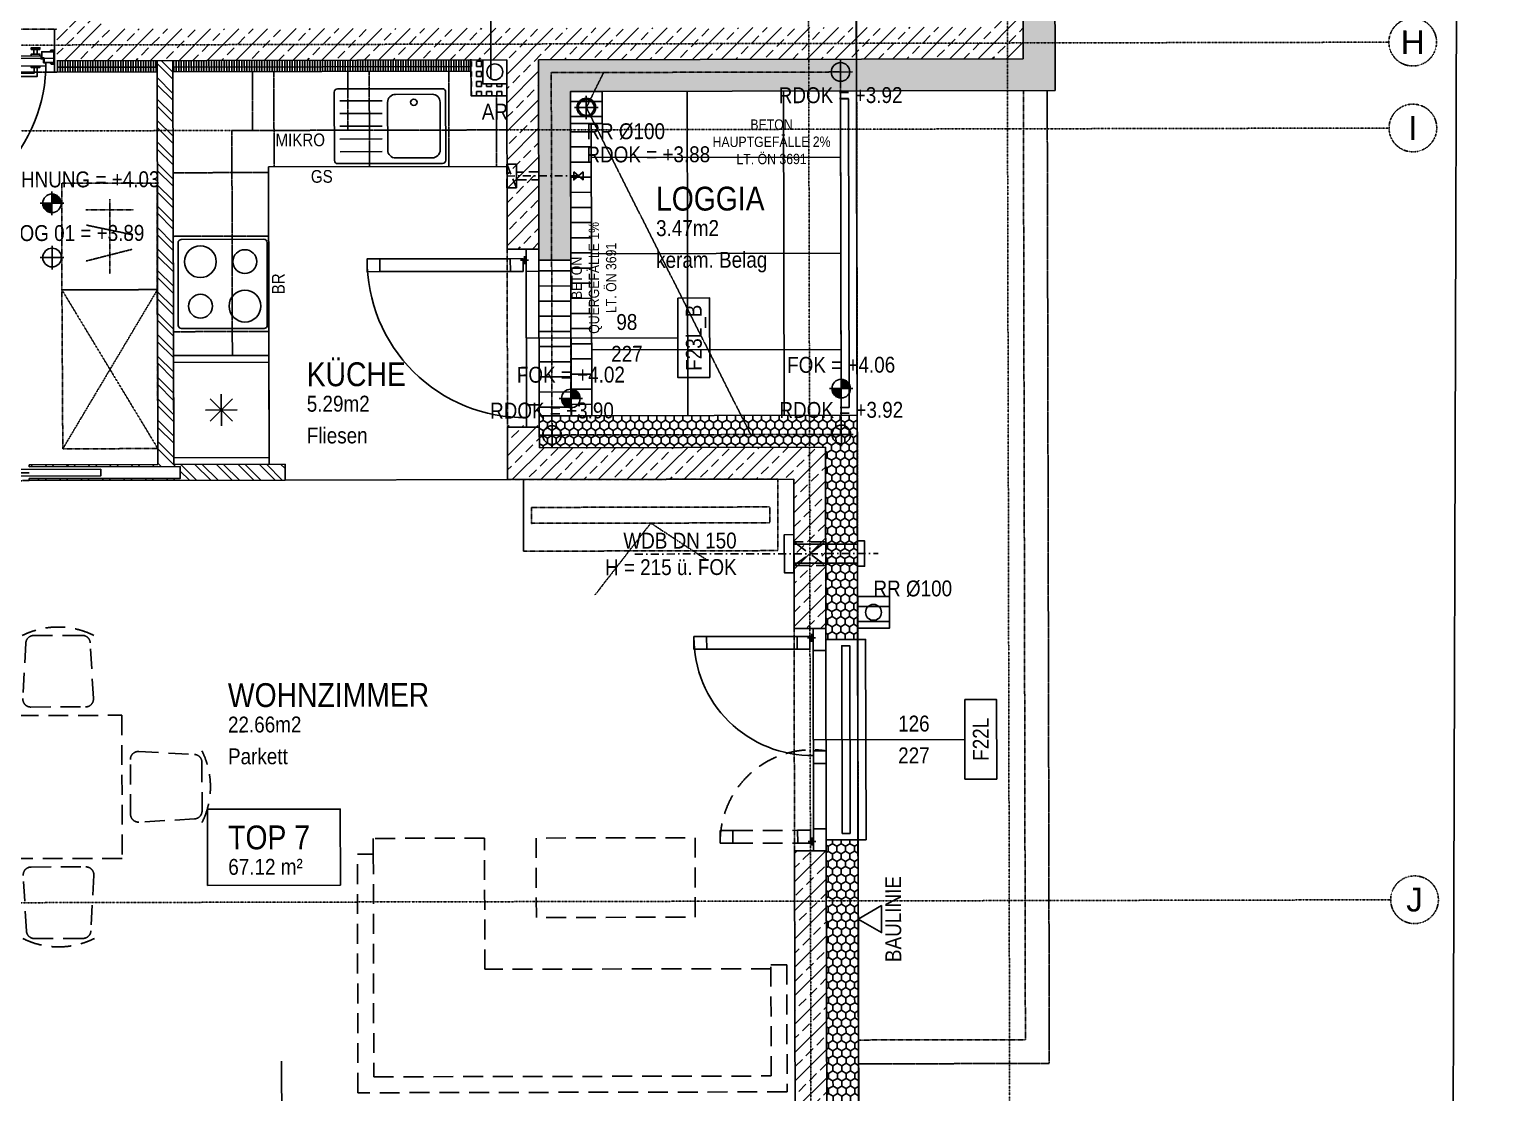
# Model space of a CAD drawing. Header units: millimetres. Extents: x -378801 to -302223, y -36469 to 154078.
# Drawn here: x -312298 to -303133, y -7294 to -602 of the extents above; entities that cross this region are included whole.
import ezdxf
from ezdxf.enums import TextEntityAlignment as Align

# ---------------------------------------------------------------- set-up
doc = ezdxf.new("R2010")
doc.units = ezdxf.units.MM
for name, pattern in [('HIDDEN', [0.375, 0.25, -0.125]), ('HIDDEN2', [0.1875, 0.125, -0.0625]), ('STRICHPUNKT', [1, 0.5, -0.25, 0, -0.25])]:
    doc.linetypes.add(name, pattern=pattern)
for name, color, linetype in [('00_HLP---------M0', 6, 'Continuous'), ('01-ANS-G00-L01-M0', 8, 'Continuous'), ('01-BFL-G00-L01-M0', 10, 'Continuous'), ('01-HID-G00-L01-ENTWÄSSERUNG', 8, 'HIDDEN2'), ('01-SYM-G00-L01-M0', 8, 'Continuous'), ('01-TXT---------M0', 1, 'Continuous'), ('01-TXT---------PP', 1, 'Continuous'), ('01-TXT-G00-L01-M0', 1, 'Continuous'), ('02-ANS-G00-L01-M0', 8, 'Continuous'), ('02-ANS-G00-L01-Rigol', 8, 'Continuous'), ('02-AXO-G00-L01-M0', 8, 'STRICHPUNKT'), ('02-DIM-G00-L01-BEHÖRDE', 20, 'Continuous'), ('02-FIL-G00-L01-LILA', 223, 'Continuous'), ('02-FIL-G00-L01-ORANGE', 40, 'Continuous'), ('02-FIL-G00-L01-PLATTENBELAG', 253, 'Continuous'), ('02-FIL-G00-L01-STB', 8, 'Continuous'), ('02-HID-G00-L01-M0', 8, 'HIDDEN2'), ('02-TWA---------M0', 4, 'Continuous'), ('02-TWA-G00-L01-M0', 4, 'Continuous'), ('02-WDA---------M0', 8, 'Continuous'), ('02-WDA-G00-L01-M0', 8, 'Continuous'), ('02-ZWA---------M0', 2, 'Continuous'), ('02-ZWA-G00-L01-M0', 2, 'Continuous'), ('03-ANS-G00-L01-M0', 8, 'Continuous'), ('03-SYM-G00-L01-M0', 8, 'Continuous'), ('04-HLP---------M0', 8, 'HIDDEN2'), ('04-STO---------M0', 1, 'Continuous'), ('04-SYM---------EP', 8, 'Continuous'), ('04-SYM-G00-L01-EP', 8, 'Continuous'), ('04-TXT---------EP', 8, 'Continuous'), ('04-TXT-G00-L01-M0', 8, 'Continuous'), ('04-TXT-G00-L01-POS', 8, 'Continuous'), ('05-STO---------M0', 1, 'Continuous'), ('05-SYM---------M0', 8, 'Continuous'), ('05-SYM-G00-L01-M0', 8, 'Continuous'), ('05-TXT---------PP', 8, 'Continuous'), ('05-TXT--------M0', 8, 'Continuous'), ('05-TXT-G00-L01-M0', 8, 'Continuous'), ('05_HLP---------M0', 6, 'Continuous'), ('07-SAN---------M0', 8, 'Continuous'), ('07-SAN-G00-L01-Küche', 8, 'Continuous'), ('07-SAN-G00-L01-M0', 8, 'Continuous'), ('07-SYM-G00-L01-M0', 8, 'STRICHPUNKT'), ('07_MOB-G00-L01-M0', 6, 'HIDDEN2'), ('09-SYM-G00-L01-GEHSTEIG', 8, 'Continuous')]:
    doc.layers.add(name, color=color, linetype=linetype)
doc.layers.add('09-VER-G00-L01-GRUNDSTÜCKSGRENZE', color=161, linetype='Continuous', lineweight=25)
doc.styles.add('ARIAL', font='arial.ttf', dxfattribs={"width": 0.85})
doc.styles.get("Standard").update_dxf_attribs({"font": 'arial.ttf'})
pattern_1 = [(44.82971, (-389052.15, -18110.56), (-89.53527, 90.06906), []), (44.82971, (-388962.35, -18110.83), (-89.53527, 90.06906), [63.5, -31.75])]
pattern_2 = [(90.122164, (-392171.629, -40382.8), (-15.874964, -0.033848), []), (180.12216, (-392171.63, -40382.8), (0.13539, -63.499856), [])]
pattern_3 = [(90.12216, (-277267.837, 4862.295), (-27.597781, 47.566265), [31.75, -63.5]), (210.12216, (-277267.837, 4862.295), (-27.394703, -47.683512), [31.75, -63.5]), (150.12216, (-277267.837, 4862.295), (-54.992485, -0.117247), [-63.5, 31.75])]

# ---------------------------------------------------------------- blocks, each defined once
blk = doc.blocks.new('WET')
at = {"layer": '02-TWA---------M0'}
for points in [[(-0.53, 0), (-0.53, 0.2)], [(0.53, 0), (0.53, 0.2)]]:
    blk.add_lwpolyline(points, dxfattribs=at)
at = {"layer": '02-ZWA---------M0'}
for points in [[(-0.53, 0), (-0.53, -0.07)], [(0.53, 0), (0.53, -0.07)]]:
    blk.add_lwpolyline(points, dxfattribs=at)
at = {"layer": '05-STO---------M0'}
for points in [[(-0.525, 0.058), (-0.505, 0.058), (-0.505, 0.063, 0.414214), (-0.51, 0.068), (-0.53, 0.068)], [(0.525, 0.058), (0.505, 0.058), (0.505, 0.063, -0.414214), (0.51, 0.068), (0.53, 0.068)], [(-0.525, -0.01), (-0.505, -0.01), (-0.505, -0.015, -0.414214), (-0.51, -0.02), (-0.53, -0.02)], [(0.525, -0.01), (0.505, -0.01), (0.505, -0.015, 0.414214), (0.51, -0.02), (0.53, -0.02)]]:
    blk.add_lwpolyline(points, format="xyb", close=True, dxfattribs=at)
for points in [[(-0.464, -0.01), (-0.525, -0.01), (-0.525, 0.058), (-0.45, 0.058), (-0.45, 0.058), (-0.45, 0.058), (-0.45, 0.0195), (-0.464, 0.0195), (-0.464, -0.01)], [(0.464, -0.01), (0.525, -0.01), (0.525, 0.058), (0.45, 0.058), (0.45, 0.058), (0.45, 0.058), (0.45, 0.0195), (0.464, 0.0195), (0.464, -0.01)]]:
    blk.add_lwpolyline(points, dxfattribs=at)
at = {"layer": '05-SYM---------M0'}
for p, q in [((-0.422, -0.908), (-0.392, -0.908)), ((-0.422, -0.928), (-0.392, -0.928))]:
    blk.add_line(p, q, dxfattribs=at)
for points in [[(0.53, 0.018), (-0.53, 0.018)], [(-0.432, -0.061), (-0.432, -0.061), (-0.452, -0.061), (-0.452, -0.046), (-0.476, -0.046), (-0.476, -0.032), (-0.496, -0.032), (-0.496, -0.982), (-0.476, -0.982), (-0.476, -0.968), (-0.452, -0.968), (-0.452, -0.953), (-0.432, -0.953), (-0.432, -0.061)], [(-0.491, -0.021), (-0.481, -0.021)], [(-0.486, -0.026), (-0.486, -0.016)], [(-0.506, -0.928), (-0.562, -0.928), (-0.562, -0.793)], [(-0.542, -0.793), (-0.562, -0.793)], [(-0.506, -0.908), (-0.542, -0.908), (-0.542, -0.793)], [(-0.496, -0.9455), (-0.506, -0.9455), (-0.506, -0.8905), (-0.496, -0.8905)], [(-0.432, -0.9455), (-0.422, -0.9455), (-0.422, -0.8905), (-0.432, -0.8905)], [(-0.392, -0.9455), (-0.382, -0.9455), (-0.382, -0.8905), (-0.392, -0.8905)], [(-0.392, -0.9455), (-0.392, -0.8905)]]:
    blk.add_lwpolyline(points, dxfattribs=at)
blk.add_circle((-0.486, -0.021), 0.01, dxfattribs=at)
blk.add_arc((-0.486, -0.021), 0.9611, 269.40381, 0.65581, dxfattribs=at)
at = {"layer": '05_HLP---------M0'}
for p, q in [((0.401, 0.043), (0.401, 0.073)), ((0.421, 0.043), (0.421, 0.073))]:
    blk.add_line(p, q, dxfattribs=at)
for points in [[(-0.446, 0.033), (-0.446, 0.033), (-0.446, 0.013), (-0.461, 0.013), (-0.461, -0.011), (-0.475, -0.011), (-0.475, -0.031), (0.475, -0.031), (0.475, -0.011), (0.461, -0.011), (0.461, 0.013), (0.446, 0.013), (0.446, 0.033), (-0.446, 0.033)], [(0.4385, 0.073), (0.4385, 0.083), (0.3835, 0.083), (0.3835, 0.073)], [(0.4385, 0.073), (0.3835, 0.073)], [(0.4385, 0.033), (0.4385, 0.043), (0.3835, 0.043), (0.3835, 0.033)], [(0.421, -0.041), (0.421, -0.097), (0.286, -0.097)], [(0.401, -0.041), (0.401, -0.077), (0.286, -0.077)], [(0.286, -0.077), (0.286, -0.097)], [(0.4385, -0.031), (0.4385, -0.041), (0.3835, -0.041), (0.3835, -0.031)]]:
    blk.add_lwpolyline(points, dxfattribs=at)
blk = doc.blocks.new('05-TXT')
at = {"layer": '05-TXT--------M0'}
blk.add_line((-0.4, 0), (0.4, 0), dxfattribs=at)
at = {"layer": '05-TXT--------M0', "color": 8, "style": 'ARIAL', "width": 0.85}
blk.add_attdef('BREITE', text='', height=0.1, dxfattribs=at).set_placement((0, 0.05), align=Align.CENTER)
blk.add_attdef('HÖHE', text='', height=0.1, rotation=360, dxfattribs=at).set_placement((0, -0.06), align=Align.TOP_CENTER)
blk = doc.blocks.new('01-SQM')
at = {"layer": '01-TXT---------M0', "color": 1, "style": 'ARIAL', "width": 0.85}
blk.add_attdef('ROOM', (0, 0), '', height=0.15, dxfattribs=at)
blk.add_attdef('AREA', text='', height=0.1, dxfattribs=at).set_placement((0, -0.06), align=Align.TOP_LEFT)
at = {"layer": '01-TXT---------PP', "color": 1, "style": 'ARIAL', "width": 0.85}
blk.add_attdef('NR', text='', height=0.15, dxfattribs=at).set_placement((-0.1173, 0), align=Align.RIGHT)
blk.add_attdef('FLOOR', text='', height=0.1, dxfattribs=at).set_placement((0, -0.26), align=Align.TOP_LEFT)
blk = doc.blocks.new('FENSTER_120')
at = {"layer": '02-WDA---------M0'}
for points in [[(-0.06, 0), (-0.06, -0.2)], [(-1.04, 0), (-1.04, -0.2)]]:
    blk.add_lwpolyline(points, dxfattribs=at)
at = {"layer": '04-HLP---------M0', "linetype": 'Continuous'}
for points in [[(-0.13, 1.001), (-0.13, 1.081), (-0.05, 1.081), (-0.05, 1.001)], [(-0.13, 0.1), (-0.13, 0.18), (-0.05, 0.18), (-0.05, 0.1)]]:
    blk.add_lwpolyline(points, close=True, dxfattribs=at)
for points in [[(-0.13, 1.001), (-0.13, 0.18)], [(-0.05, 1.001), (-0.05, 0.18)]]:
    blk.add_lwpolyline(points, dxfattribs=at)
at = {"layer": '04-HLP---------M0'}
for points in [[(-0.059, 0.065), (-0.059, 0.115)], [(-0.034, 0.09), (-0.084, 0.09)]]:
    blk.add_lwpolyline(points, dxfattribs=at)
at = {"layer": '04-HLP---------M0', "linetype": 'Continuous'}
blk.add_arc((-0.059, 0.09), 0.991, 89.53543, 180.51619, dxfattribs=at)
at = {"layer": '04-STO---------M0'}
for points in [[(-1.11, 0), (-0.97, 0), (-0.97, 0.08), (-1.11, 0.08)], [(0.01, 0), (-0.13, 0), (-0.13, 0.08), (0.01, 0.08)]]:
    blk.add_lwpolyline(points, close=True, dxfattribs=at)
at = {"layer": '04-SYM---------EP'}
for p, q in [((-0.97, 0.08), (-0.13, 0.08)), ((-0.97, 0), (-0.13, 0))]:
    blk.add_line(p, q, dxfattribs=at)
blk = doc.blocks.new('FENSTER_140')
at = {"layer": '02-WDA---------M0'}
for points in [[(0.07, -0.2), (0.07, -0.4)], [(1.33, -0.2), (1.33, -0.4)]]:
    blk.add_lwpolyline(points, dxfattribs=at)
at = {"layer": '04-HLP---------M0', "linetype": 'Continuous'}
for points in [[(0.13, 0.55), (0.13, 0.63), (0.05, 0.63), (0.05, 0.55)], [(0.13, -0.1), (0.13, -0.02), (0.05, -0.02), (0.05, -0.1)]]:
    blk.add_lwpolyline(points, close=True, dxfattribs=at)
for points in [[(0.05, 0.55), (0.05, -0.02)], [(0.13, 0.55), (0.13, -0.02)]]:
    blk.add_lwpolyline(points, dxfattribs=at)
at = {"layer": '04-HLP---------M0'}
for points in [[(1.27, 0.3874), (1.27, 0.4674), (1.35, 0.4674), (1.35, 0.3874)], [(1.27, -0.1), (1.27, -0.02), (1.35, -0.02), (1.35, -0.1)]]:
    blk.add_lwpolyline(points, close=True, dxfattribs=at)
for points in [[(1.27, 0.3874), (1.27, -0.02)], [(1.35, 0.3874), (1.35, -0.02)], [(0.059, -0.135), (0.059, -0.085)], [(1.341, -0.135), (1.341, -0.085)], [(0.034, -0.11), (0.084, -0.11)], [(1.366, -0.11), (1.316, -0.11)]]:
    blk.add_lwpolyline(points, dxfattribs=at)
at = {"layer": '04-HLP---------M0', "linetype": 'Continuous'}
blk.add_arc((0.059, -0.11), 0.74, 359.09057, 90.46457, dxfattribs=at)
at = {"layer": '04-HLP---------M0'}
blk.add_arc((1.341, -0.11), 0.5775, 89.17818, 188.24632, dxfattribs=at)
at = {"layer": '04-STO---------M0'}
for points in [[(0.14, -0.2), (0, -0.2), (0, -0.12), (0.14, -0.12)], [(0.77, -0.2), (0.85, -0.2), (0.85, -0.12), (0.77, -0.12)], [(1.26, -0.2), (1.4, -0.2), (1.4, -0.12), (1.26, -0.12)]]:
    blk.add_lwpolyline(points, close=True, dxfattribs=at)
at = {"layer": '04-SYM---------EP'}
for p, q in [((1.26, -0.12), (0.14, -0.12)), ((1.26, -0.2), (0.14, -0.2))]:
    blk.add_line(p, q, dxfattribs=at)
blk = doc.blocks.new('04-TXT')
blk.add_line((0, 0), (0.9529, 0))
at = {"layer": '04-TXT---------EP', "color": 8, "style": 'ARIAL', "width": 0.85}
blk.add_attdef('WIDTH', text='', height=0.1, dxfattribs=at).set_placement((0.6322, 0.05), align=Align.CENTER)
blk.add_attdef('HEIGHT', text='', height=0.1, dxfattribs=at).set_placement((0.6322, -0.05), align=Align.TOP_CENTER)
blk = doc.blocks.new('03-rar')
blk.add_circle((0, 0), 0.05)
at = {"layer": '01-TXT---------M0', "color": 8, "style": 'ARIAL', "width": 0.85}
blk.add_attdef('RR', text='', height=0.1, dxfattribs=at).set_placement((0, 0.1), align=Align.CENTER)
blk = doc.blocks.new('01-HK1')
for p, q in [((-0.0005, -0.0742), (-0.0005, 0.0742)), ((0.0737, 0), (-0.0747, 0))]:
    blk.add_line(p, q)
blk.add_circle((-0.0005, 0), 0.0586)
for points in [[(-0.0005, 0.0586), (0.0409, 0.0414), (-0.0005, 0)], [(-0.0005, 0), (0.0581, 0), (0.0409, 0.0414)], [(-0.0591, 0), (-0.0419, -0.0414), (-0.0005, 0)], [(-0.0419, -0.0414), (-0.0005, -0.0586), (-0.0005, 0)]]:
    blk.add_solid(points)
at = {"layer": '01-TXT---------M0', "color": 8, "style": 'ARIAL', "width": 0.85}
blk.add_attdef('HEIGHT', text='', height=0.1, dxfattribs=at).set_placement((0, 0.2), align=Align.TOP_CENTER)
blk = doc.blocks.new('ECKSOFA')
blk.add_lwpolyline([(1.6, -0.2), (1.6, -0.2), (1.6, -0.2), (0.2, -0.2), (0.2, -2.7), (0.9, -2.7), (0.9, -2.8), (0.1, -2.8), (0.1, -0.1), (1.6, -0.1)], close=True)
for points in [[(1.6, -0.2), (1.7, -0.2)], [(1.7, -0.9), (1.7, -0.2)], [(0.875, -2.7), (0.875, -0.9), (1.7, -0.9)]]:
    blk.add_lwpolyline(points)
at = {"flags": 128}
blk.add_lwpolyline([(1.2, -1.225), (1.7, -1.225), (1.7, -2.225), (1.2, -2.225)], close=True, dxfattribs=at)
blk = doc.blocks.new('möbel_tisch_mittel')
blk.add_lwpolyline([(0.45, 1.4), (0.45, 0), (-0.45, 0), (-0.45, 1.4)], close=True)
for points in [[(-0.906, 1.2021, 0.39805), (-0.9532, 1.1521), (-0.9532, 0.8467, 0.39805), (-0.906, 0.7968), (-0.556, 0.7774, 0.430564), (-0.5032, 0.8273), (-0.5032, 1.1716, 0.430564), (-0.556, 1.2215)], [(0.906, 1.2021, -0.39805), (0.9532, 1.1521), (0.9532, 0.8467, -0.39805), (0.906, 0.7968), (0.556, 0.7774, -0.430564), (0.5032, 0.8273), (0.5032, 1.1716, -0.430564), (0.556, 1.2215)], [(-0.906, 0.1979, -0.39805), (-0.9532, 0.2479), (-0.9532, 0.5533, -0.39805), (-0.906, 0.6032), (-0.556, 0.6226, -0.430564), (-0.5032, 0.5727), (-0.5032, 0.2284, -0.430564), (-0.556, 0.1785)], [(0.906, 0.1979, 0.39805), (0.9532, 0.2479), (0.9532, 0.5533, 0.39805), (0.906, 0.6032), (0.556, 0.6226, 0.430564), (0.5032, 0.5727), (0.5032, 0.2284, 0.430564), (0.556, 0.1785)]]:
    blk.add_lwpolyline(points, format="xyb", close=True)
for centre, start, end in [((-0.5032, 0.9994), 153.43495, 206.56505), ((0.5032, 0.9994), 333.43495, 26.56505), ((-0.5032, 0.4006), 153.43495, 206.56505), ((0.5032, 0.4006), 333.43495, 26.56505)]:
    blk.add_arc(centre, 0.5031, start, end)
at = {"layer": '00_HLP---------M0', "linetype": 'HIDDEN', "ltscale": 0.5}
blk.add_lwpolyline([(-0.2026, 1.856, -0.39805), (-0.1527, 1.9032), (0.1527, 1.9032, -0.39805), (0.2026, 1.856), (0.2221, 1.506, -0.430564), (0.1721, 1.4532), (-0.1721, 1.4532, -0.430564), (-0.2221, 1.506)], format="xyb", close=True, dxfattribs=at)
blk.add_arc((0, 1.4532), 0.5031, 63.43495, 116.56505, dxfattribs=at)
blk = doc.blocks.new('SCHIEBETÜR-80')
at = {"layer": '02-ZWA---------M0'}
for points in [[(-0.4, 0.0375), (-1.35, 0.0375), (-1.35, -0.0375), (-0.4, -0.0375)], [(-0.4, 0.05), (-0.4, 0.0375)], [(0.4, 0.05), (0.4, -0.05)], [(-0.4, -0.0375), (-0.4, -0.05)]]:
    blk.add_lwpolyline(points, dxfattribs=at)
blk.add_lwpolyline([(0.4, 0.0375), (0.45, 0.0375), (0.45, -0.0375), (0.4, -0.0375)], close=True, dxfattribs=at)
at = {"layer": '05-SYM---------M0'}
blk.add_lwpolyline([(-0.85, 0.021), (-0.85, -0.021), (0, -0.021), (0, 0.021)], close=True, dxfattribs=at)
blk = doc.blocks.new('WANDLÜFER')
at = {"layer": '02-TWA---------M0', "linetype": 'HIDDEN2', "ltscale": 0.75}
for points in [[(0.075, 0), (0.075, -0.2), (-0.075, -0.2), (-0.075, 0), (0.075, 0)], [(-0.075, 0), (0.075, -0.2)], [(0.075, 0), (-0.075, -0.2)]]:
    blk.add_lwpolyline(points, dxfattribs=at)
at = {"layer": '07-SAN---------M0', "linetype": 'STRICHPUNKT', "ltscale": 0.1}
blk.add_lwpolyline([(0, 1), (0, -0.53)], dxfattribs=at)
at = {"layer": '07-SAN---------M0'}
for points in [[(0, 0), (-0.12, 0), (-0.12, 0.06), (0.12, 0.06), (0.12, 0)], [(0.08, -0.4), (-0.08, -0.4), (-0.08, -0.445), (0.08, -0.445)]]:
    blk.add_lwpolyline(points, close=True, dxfattribs=at)
for points in [[(-0.06, 0), (-0.06, -0.4)], [(0.06, 0), (0.06, -0.4)]]:
    blk.add_lwpolyline(points, dxfattribs=at)
blk = doc.blocks.new('01-HK3')
blk.add_lwpolyline([(0, 0), (0.0423, 0.0732), (-0.0423, 0.0732)], close=True)
at = {"color": 0, "style": 'ARIAL', "width": 0.85}
blk.add_attdef('HEIGHT', text='', height=0.05, dxfattribs=at).set_placement((0, 0.35), align=Align.TOP_CENTER)
blk = doc.blocks.new('01-HK2')
for p, q in [((0.098, 0), (-0.098, 0)), ((0, -0.098), (0, 0.098))]:
    blk.add_line(p, q)
blk.add_circle((0, 0), 0.0773)
at = {"layer": '01-TXT---------M0', "color": 8, "style": 'ARIAL', "width": 0.85}
blk.add_attdef('HEIGHT', text='', height=0.1, rotation=360, dxfattribs=at).set_placement((0, 0.132), align=Align.BOTTOM_CENTER)
blk = doc.blocks.new('türachse&qualität')
at = {"layer": '05-SYM---------M0'}
blk.add_line((-0.4, 0), (-0.4, 0), dxfattribs=at)
at = {"layer": '05-TXT---------PP'}
blk.add_lwpolyline([(-0.5, -0.25), (-0.5, 0.25), (-0.7, 0.25), (-0.7, -0.25)], close=True, dxfattribs=at)
at = {"layer": '05-TXT---------PP', "color": 8, "style": 'ARIAL', "text_generation_flag": 6, "width": 0.85}
blk.add_attdef('POS.NR.', text='', height=0.1, rotation=270, dxfattribs=at).set_placement((-0.6529, -0.0112), align=Align.TOP_CENTER)
blk = doc.blocks.new('Kühlschrank')
blk.add_lwpolyline([(-0.3, 0), (0.3, 0), (0.3, -0.6), (-0.3, -0.6)], close=True)
for points in [[(0.0707, -0.2293), (-0.0707, -0.3707)], [(-0.0707, -0.2293), (0.0707, -0.3707)], [(0, -0.2), (0, -0.4)], [(-0.1, -0.3), (0.1, -0.3)]]:
    blk.add_lwpolyline(points)
blk = doc.blocks.new('kochfeld')
blk.add_lwpolyline([(-0.28, -0.55), (-0.28, -0.03, -0.414214), (-0.26, -0.01), (0.26, -0.01, -0.414214), (0.28, -0.03), (0.28, -0.55, -0.414214), (0.26, -0.57), (-0.26, -0.57, -0.414214)], format="xyb", close=True)
for centre, radius in [((-0.14, -0.15), 0.075), ((0.14, -0.15), 0.1), ((-0.14, -0.43), 0.1), ((0.14, -0.43), 0.075)]:
    blk.add_circle(centre, radius)
blk = doc.blocks.new('Spüle')
for points in [[(0.4, -0.02), (-0.26, -0.02, 0.414214), (-0.28, -0.04), (-0.28, -0.47, 0.414214), (-0.26, -0.49), (0.4, -0.49, 0.414214), (0.42, -0.47), (0.42, -0.04, 0.414214)], [(-0.195, -0.055), (0.035, -0.055, -0.414214), (0.085, -0.105), (0.085, -0.405, -0.414214), (0.035, -0.455), (-0.195, -0.455, -0.414214), (-0.245, -0.405), (-0.245, -0.105, -0.414214)]]:
    blk.add_lwpolyline(points, format="xyb", close=True)
for points in [[(0.12, -0.095), (0.385, -0.095)], [(0.12, -0.175), (0.385, -0.175)], [(0.12, -0.255), (0.385, -0.255)], [(0.12, -0.335), (0.385, -0.335)], [(0.12, -0.415), (0.385, -0.415)]]:
    blk.add_lwpolyline(points)
blk.add_circle((-0.08, -0.405), 0.02)
blk = doc.blocks.new('07_Kemper-ventil')
at = {"layer": '02-TWA---------M0', "linetype": 'HIDDEN2', "ltscale": 0.5}
for points in [[(-0.075, 0), (-0.075, -0.06), (0.075, -0.06), (0.075, 0), (-0.075, 0)], [(-0.025, -0.06), (-0.025, -0.2), (0.025, -0.2), (0.025, -0.06)]]:
    blk.add_lwpolyline(points, close=True, dxfattribs=at)
blk.add_lwpolyline([(-0.075, -0.06), (0.075, 0)], dxfattribs=at)
at = {"layer": '07-SAN---------M0', "linetype": 'STRICHPUNKT', "ltscale": 0.1}
blk.add_lwpolyline([(0, 0), (0, -0.48)], dxfattribs=at)
at = {"layer": '07-SAN---------M0'}
for points in [[(0.025, -0.42), (-0.025, -0.42), (0, -0.45), (0.025, -0.42)], [(0.025, -0.48), (-0.025, -0.48), (0, -0.45), (0.025, -0.48)]]:
    blk.add_lwpolyline(points, close=True, dxfattribs=at)

msp = doc.modelspace()

# ---------------------------------------------------------------- hatches: boundary and pattern name
at = {"layer": '02-ANS-G00-L01-Rigol', "true_color": 0x636466}
h = msp.add_hatch(dxfattribs=at)
h.set_pattern_fill('ANSI31', color=251, scale=30, angle=422.16870486, style=0)
h.set_pattern_definition([(0.12216, (-392171.2, -40382.8), (-0.20309, 95.24978), [])])
h.paths.add_polyline_path([(-308892.3624, -1195.1471), (-308892.7888, -995.1476), (-308692.7892, -994.7211), (-308692.3628, -1194.7207)])
h = msp.add_hatch(dxfattribs=at)
h.set_pattern_fill('ANSI31', color=251, scale=30, angle=422.16870486, style=0)
h.set_pattern_definition([(0.12216, (-392171.2, -40382.8), (-0.20309, 95.24978), [])])
h.paths.add_polyline_path([(-308758.0085, -3034.8648), (-308888.0083, -3035.142), (-308892.3624, -1195.1471), (-308761.9317, -1194.869)])
h = msp.add_hatch(dxfattribs=at)
h.set_pattern_fill('ANSI31', color=251, scale=30, angle=422.46115553, style=0)
h.set_pattern_definition([(180.12216, (-239059.94, 26601.43), (0.20309, -95.24978), [])])
h.paths.add_polyline_path([(-308888.4392, -3035.1429), (-309088.4387, -3035.5694), (-309090.5282, -2055.5716), (-308890.5287, -2055.1451)])
h = msp.add_hatch(dxfattribs=at)
h.set_pattern_fill('ANSI31', color=251, scale=30, angle=422.16870486, style=0)
h.set_pattern_definition([(0.12216, (-390364.42, -43558.95), (-0.20309, 95.24978), [])])
h.paths.add_polyline_path([(-307085.5862, -4371.302), (-307086.0126, -4171.3024), (-306886.0131, -4170.876), (-306885.5867, -4370.8756)])
at = {"layer": '02-FIL-G00-L01-LILA', "true_color": 0x636466}
h = msp.add_hatch(dxfattribs=at)
h.set_pattern_fill('HONEY', color=251, scale=10, angle=107.16870486, style=0)
h.set_pattern_definition(pattern_3)
h.paths.add_polyline_path([(-309093.2148, -795.5744), (-309090.6775, -1985.5717), (-309090.5283, -2055.5716), (-308890.7582, -2055.1456), (-308892.7933, -1195.148), (-308893.2197, -995.1485), (-308693.2202, -994.722), (-305842.7957, -988.6445), (-305846.3564, 681.3517), (-306046.356, 680.9253), (-306046.2067, 610.9254), (-306043.2217, -789.0714)])
h = msp.add_hatch(dxfattribs=at)
h.set_pattern_fill('HONEY', color=251, scale=10, angle=107.16870486, style=0)
h.set_pattern_definition(pattern_3)
h.paths.add_polyline_path([(-308888.4392, -3035.1429), (-309088.4387, -3035.5694), (-309088.2895, -3105.5692), (-309088.0123, -3235.5689), (-307288.0164, -3231.731), (-307285.5842, -4371.7284), (-307285.435, -4441.7283), (-307085.4354, -4441.3018), (-307088.4433, -3031.305)])
h = msp.add_hatch(dxfattribs=at)
h.set_pattern_fill('HONEY', color=251, scale=10, angle=107.16870486, style=0)
h.set_pattern_definition(pattern_3)
h.paths.add_polyline_path([(-307282.7485, -5701.7254), (-307282.5992, -5771.7252), (-307282.6007, -5771.7252), (-307278.8268, -7541.7212), (-307278.6776, -7611.7219), (-307078.678, -7611.2955), (-307082.7489, -5701.299)])
at = {"layer": '02-FIL-G00-L01-ORANGE', "true_color": 0x636466}
h = msp.add_hatch(dxfattribs=at)
h.set_pattern_fill('ANSI32', color=251, scale=10, angle=197.16870486, style=0)
h.set_pattern_definition([(135.12216, (-392171.63, -40382.8), (-67.20816, -67.49537), []), (135.12216, (-392171.72, -40337.9), (-67.20816, -67.49537), [])])
h.paths.add_polyline_path([(-311393.2095, -800.4784), (-311493.2093, -800.6916), (-311487.7936, -3340.6858), (-312297.7918, -3342.4129), (-312297.7651, -3354.9129), (-311347.7673, -3352.8873), (-311347.6074, -3427.8871), (-312297.6052, -3429.9127), (-312297.5786, -3442.4127), (-310687.5822, -3438.9799), (-310687.7955, -3338.9801), (-311387.7939, -3340.4726), (-311389.0732, -2740.474)])
h = msp.add_hatch(dxfattribs=at)
h.set_pattern_fill('GRATE', color=251, scale=20, angle=197.16870486, style=0)
h.set_pattern_definition(pattern_2)
h.paths.add_polyline_path([(-311493.2093, -800.6916), (-312123.2079, -802.0349), (-312123.0586, -872.0347), (-311493.0601, -870.6915)])
h = msp.add_hatch(dxfattribs=at)
h.set_pattern_fill('GRATE', color=251, scale=20, angle=197.16870486, style=0)
h.set_pattern_definition(pattern_2)
h.paths.add_polyline_path([(-309518.0645, -866.4804), (-309518.2138, -796.4806), (-311393.2095, -800.4784), (-311393.0603, -870.4782)])
h = msp.add_hatch(dxfattribs=at)
h.set_pattern_fill('SQUARE', color=251, scale=10, angle=197.16870486, style=0)
h.set_pattern_definition([(90.122164, (-392171.63, -40382.8), (-31.749928, -0.067696), [31.75, -31.75]), (180.122164, (-392171.63, -40382.8), (0.067696, -31.749928), [31.75, -31.75])])
h.paths.add_polyline_path([(-309292.8945, -946.0005), (-309442.8941, -946.3204), (-309443.214, -796.3207), (-309518.2138, -796.4806), (-309517.7341, -1021.4801), (-309292.7346, -1021.0004)])
at = {"layer": '02-FIL-G00-L01-STB', "true_color": 0x636466}
h = msp.add_hatch(dxfattribs=at)
h.set_pattern_fill('ANSI33', color=251, scale=20, angle=107.16870486, style=0)
h.set_pattern_definition([(45.12216, (-392171.63, -40382.8), (-89.99383, 89.61088), []), (45.12216, (-392081.83, -40382.61), (-89.99383, 89.61088), [63.5, -31.75])])
h.paths.add_polyline_path([(-306046.2067, 610.9254), (-306126.2065, 610.7549), (-306246.2063, 610.499), (-306243.6477, -589.4983), (-308228.6432, -593.7306), (-308228.6432, -593.7306), (-309018.6414, -595.415), (-309018.6414, -595.415), (-311843.6349, -601.4383), (-311849.0399, 1933.5559), (-312049.0395, 1933.1295), (-312043.6345, -601.8648), (-312123.6343, -602.0353), (-312123.2079, -802.0349), (-309293.2143, -796.0009), (-309290.677, -1985.9982), (-309166.6774, -1985.7338), (-309166.6774, -1985.7338), (-309090.6775, -1985.5717), (-309093.2148, -795.5744), (-306043.2217, -789.0714)])
h = msp.add_hatch(dxfattribs=at)
h.set_pattern_fill('ANSI33', color=251, scale=20, angle=107.16870486, style=0)
h.set_pattern_definition(pattern_1)
h.paths.add_polyline_path([(-307288.0164, -3231.731), (-309088.0123, -3235.5689), (-309088.3108, -3095.5692), (-309168.3106, -3095.7398), (-309288.3104, -3095.9956), (-309287.5854, -3435.9949), (-307487.5895, -3432.157), (-307485.5853, -4372.1549), (-307285.5842, -4371.7284)])
h = msp.add_hatch(dxfattribs=at)
h.set_pattern_fill('ANSI33', color=251, scale=20, angle=107.16870486, style=0)
h.set_pattern_definition(pattern_1)
h.paths.add_polyline_path([(-307282.3277, -5771.7247), (-307362.3279, -5771.8952), (-307482.3276, -5772.1511), (-307478.8264, -7542.1477), (-307278.8268, -7541.7212)])

# ---------------------------------------------------------------- linework, layer by layer
at = {"layer": '01-ANS-G00-L01-M0', "color": 251, "true_color": 0x636466}
for points in [[(-313097.6834, -3394.1185), (-312297.6852, -3392.4128)], [(-310687.5822, -3438.9799), (-309287.5854, -3435.9949)]]:
    msp.add_lwpolyline(points, dxfattribs=at)
at = {"layer": '01-BFL-G00-L01-M0', "color": 251, "linetype": 'HIDDEN2', "ltscale": 3, "true_color": 0x636466}
msp.add_lwpolyline([(-306908.241, 53299.5267), (-306985.9252, 38149.5064), (-307134.5431, 20159.1297), (-307072.8328, -10354.6125), (-307052.4897, -16419.674)], dxfattribs=at)
at = {"layer": '01-HID-G00-L01-ENTWÄSSERUNG', "color": 251, "true_color": 0x636466}
msp.add_lwpolyline([(-308683.0451, -874.7001), (-308792.5758, -1094.9341), (-307758.1859, -3152.7333)], dxfattribs=at)
for points in [[(-307426.6514, -1527.0227, 0, 0, 0), (-307676.6508, -1527.5558, 50, 0, 0), (-307826.6505, -1527.8756, 0, 0, 0)], [(-308527.4955, -2366.4953, 0, 0, 0), (-308528.0286, -2116.4958, 50, 0, 0), (-308528.3484, -1966.4962, 0, 0, 0)]]:
    msp.add_lwpolyline(points, format="xyseb", dxfattribs=at)
at = {"layer": '01-TXT-G00-L01-M0', "color": 251, "true_color": 0x636466}
msp.add_lwpolyline([(-311176.2345, -5510.0265), (-310340.0817, -5508.2437), (-310339.0615, -5986.6977), (-311175.2144, -5988.4805)], close=True, dxfattribs=at)
at = {"layer": '02-ANS-G00-L01-M0', "color": 251, "true_color": 0x636466}
for points in [[(-307192.7972, -991.5229), (-307188.4476, -3031.5183)], [(-307138.5543, -2981.4118), (-307142.6907, -1041.4162), (-307192.6906, -1041.5228), (-307188.5542, -2981.5184), (-307138.5543, -2981.4118)], [(-307082.7489, -5701.299), (-307032.749, -5701.1924), (-307035.4355, -4441.1952), (-307085.4354, -4441.3018)]]:
    msp.add_lwpolyline(points, dxfattribs=at)
msp.add_lwpolyline([(-307182.563, -5661.5117), (-307185.079, -4481.5144), (-307135.0791, -4481.4078), (-307132.5631, -5661.4051)], close=True, dxfattribs=at)
at = {"layer": '02-ANS-G00-L01-Rigol', "color": 251, "true_color": 0x636466}
for points in [[(-308892.3624, -1195.1471), (-308892.7888, -995.1476), (-308692.7892, -994.7211), (-308692.3628, -1194.7207)], [(-308758.0085, -3034.8648), (-308888.0083, -3035.142), (-308892.3624, -1195.1471), (-308761.9317, -1194.869)], [(-308888.4392, -3035.1429), (-309088.4387, -3035.5694), (-309090.5282, -2055.5716), (-308890.5287, -2055.1451)], [(-307085.5862, -4371.302), (-307086.0126, -4171.3024), (-306886.0131, -4170.876), (-306885.5867, -4370.8756)]]:
    msp.add_lwpolyline(points, close=True, dxfattribs=at)
at = {"layer": '02-AXO-G00-L01-M0', "color": 251, "true_color": 0x636466}
for points in [[(-307442.0758, 22121.6963), (-307367.605, -12805.6661)], [(-306192.077, 22124.3615), (-306117.6063, -12803.0009)], [(-337355.9952, -755.835), (-303743.4401, -684.1676)], [(-337354.8439, -1295.8338), (-303742.2888, -1224.1664)], [(-337344.4923, -6150.8227), (-303731.9372, -6079.1554)]]:
    msp.add_lwpolyline(points, dxfattribs=at)
for centre in [(-303593.4405, -683.8478), (-303592.2891, -1223.8466), (-303581.9375, -6078.8356)]:
    msp.add_circle(centre, 150, dxfattribs=at)
at = {"layer": '02-FIL-G00-L01-PLATTENBELAG', "color": 251, "true_color": 0x636466}
for points in [[(-308157.7905, -993.5811), (-308153.4409, -3033.5764)], [(-307552.7918, -992.2911), (-307548.4422, -3032.2865)], [(-307191.9113, -1406.522), (-308761.9032, -1409.8694)], [(-307190.6224, -2011.5206), (-308760.6143, -2014.8681)], [(-307189.3324, -2616.5192), (-308759.3243, -2619.8667)]]:
    msp.add_lwpolyline(points, dxfattribs=at)
at = {"layer": '02-HID-G00-L01-M0', "color": 251, "true_color": 0x636466}
for points in [[(-313213.6318, -604.3594), (-312123.6343, -602.0353)], [(-307188.4476, -3031.5183), (-307188.1917, -3151.518), (-309008.1831, -3155.3985), (-309008.1831, -3155.3985), (-309013.0444, -875.4037), (-309013.0444, -875.4037), (-307193.053, -871.5232), (-307192.7972, -991.5229)], [(-306042.7953, -989.0709), (-306030.0663, -6959.0569), (-307079.7119, -6961.2949)], [(-309290.677, -1985.9982), (-309288.289, -3105.9956)], [(-308890.4861, -2075.1451), (-308888.4392, -3035.1429)], [(-307482.6003, -5772.1517), (-307485.5913, -4372.1549)]]:
    msp.add_lwpolyline(points, dxfattribs=at)
at = {"layer": '02-HID-G00-L01-M0', "color": 251, "ltscale": 0.5, "true_color": 0x636466}
for points in [[(-313213.0561, -874.3588), (-312123.0586, -872.0347)], [(-305892.7956, -988.7511), (-305879.7468, -7108.7368), (-307079.3921, -7111.2946)], [(-313097.5768, -3444.1184), (-312297.5786, -3442.4127)], [(-307085.4354, -4441.3018), (-307082.7489, -5701.299)]]:
    msp.add_lwpolyline(points, dxfattribs=at)
at = {"layer": '02-TWA-G00-L01-M0', "color": 251, "true_color": 0x636466}
for points in [[(-306046.2067, 610.9254), (-306043.2217, -789.0714)], [(-312123.2079, -802.0349), (-309293.2143, -796.0009)], [(-309293.2143, -796.0009), (-309290.677, -1985.9982)], [(-309093.2148, -795.5744), (-306043.2217, -789.0714)], [(-309093.2148, -795.5744), (-309090.6775, -1985.5717)], [(-309290.677, -1985.9982), (-309090.6775, -1985.5717)], [(-309288.289, -3105.9956), (-309088.2895, -3105.5692)], [(-309288.289, -3105.9956), (-309287.5854, -3435.9949)], [(-309088.2895, -3105.5692), (-309088.0123, -3235.5689)], [(-309088.0123, -3235.5689), (-307288.0164, -3231.731)], [(-307288.0164, -3231.731), (-307285.5842, -4371.7284)], [(-309287.5854, -3435.9949), (-307487.5895, -3432.157)], [(-307487.5895, -3432.157), (-307485.5853, -4372.1549)], [(-307285.5918, -4371.7284), (-307485.5913, -4372.1549)], [(-307282.6007, -5771.7252), (-307482.6003, -5772.1517)], [(-307482.6003, -5772.1517), (-307478.8264, -7542.1477)], [(-307282.6007, -5771.7252), (-307278.8268, -7541.7212)]]:
    msp.add_lwpolyline(points, dxfattribs=at)
at = {"layer": '02-WDA-G00-L01-M0', "color": 251, "true_color": 0x636466}
for points in [[(-305846.3564, 681.3517), (-305842.7957, -988.6445)], [(-308892.7888, -995.1476), (-305842.7957, -988.6445)], [(-308892.7888, -995.1476), (-308890.4861, -2075.1451)], [(-308888.4392, -3035.1429), (-307088.4433, -3031.305)], [(-307088.4433, -3031.305), (-307085.4354, -4441.3018)], [(-307082.7489, -5701.299), (-307078.678, -7611.2955)]]:
    msp.add_lwpolyline(points, dxfattribs=at)
at = {"layer": '02-ZWA-G00-L01-M0', "color": 251, "true_color": 0x636466}
for points in [[(-311493.2093, -800.6916), (-311487.7936, -3340.6858)], [(-311393.2095, -800.4784), (-311387.7939, -3340.4726)], [(-309518.2245, -791.4806), (-309517.7341, -1021.4801), (-309292.7346, -1021.0004)], [(-309443.214, -796.3207), (-309442.8941, -946.3204), (-309292.8945, -946.0005)], [(-312123.0586, -872.0347), (-311493.0601, -870.6915)], [(-311393.0603, -870.4782), (-309518.0645, -866.4804)], [(-312297.7918, -3342.4129), (-311487.7936, -3340.6858)], [(-311387.7939, -3340.4726), (-310687.7955, -3338.9801)], [(-310687.7955, -3338.9801), (-310687.5822, -3438.9799)], [(-312297.5786, -3442.4127), (-310687.5822, -3438.9799)]]:
    msp.add_lwpolyline(points, dxfattribs=at)
at = {"layer": '03-ANS-G00-L01-M0', "color": 251, "true_color": 0x636466}
msp.add_lwpolyline([(-309443.214, -796.3207), (-309293.2143, -796.0009), (-309292.8945, -946.0005), (-309442.8941, -946.3204)], close=True, dxfattribs=at)
at = {"layer": '03-SYM-G00-L01-M0', "color": 251, "true_color": 0x636466}
msp.add_lwpolyline([(-309392.9582, -916.2138), (-309393.7474, -546.0725)], dxfattribs=at)
at = {"layer": '07-SAN-G00-L01-Küche', "color": 251, "linetype": 'HIDDEN2', "ltscale": 0.5, "true_color": 0x636466}
for points in [[(-310892.2725, -1239.4113), (-310893.0557, -872.1)], [(-310756.7824, -1469.123), (-310758.0617, -869.1243)], [(-310292.2739, -1238.132), (-310293.0571, -870.8207)], [(-310156.7838, -1467.8437), (-310158.0631, -867.845)], [(-309656.7849, -1466.7776), (-309658.0642, -866.779)], [(-309356.7856, -1466.1379), (-309357.7344, -1021.139)], [(-309292.2762, -1235.9999), (-311022.2722, -1239.6885), (-311019.2552, -2654.6853)], [(-311391.7064, -1505.4768), (-310791.7077, -1504.1975)], [(-311390.8535, -1905.4759), (-310790.8549, -1904.1966)], [(-311389.5742, -2505.4745), (-310789.5756, -2504.1952)]]:
    msp.add_lwpolyline(points, dxfattribs=at)
at = {"layer": '07-SAN-G00-L01-Küche', "color": 251, "true_color": 0x636466}
msp.add_lwpolyline([(-311389.2544, -2655.4742), (-310789.2558, -2654.1949)], dxfattribs=at)
at = {"layer": '07-SAN-G00-L01-M0', "color": 251, "true_color": 0x636466}
msp.add_lwpolyline([(-310787.7952, -3339.1933), (-310791.7824, -1469.1976), (-309291.7858, -1465.9994)], dxfattribs=at)
at = {"layer": '07_MOB-G00-L01-M0', "color": 251, "true_color": 0x636466}
for points in [[(-311491.9782, -2240.6919), (-312091.5883, -2242.0997), (-312093.0171, -1571.9722), (-311493.0185, -1570.693), (-311491.9782, -2240.6919)], [(-312086.0186, -3241.9611), (-311488.0069, -3240.6861), (-311491.8927, -2240.6925), (-312091.5883, -2242.1005)], [(-307637.0023, -3707.7246), (-309136.9989, -3710.9228), (-309137.2121, -3610.923), (-307637.2155, -3607.7248)]]:
    msp.add_lwpolyline(points, close=True, dxfattribs=at)
for points in [[(-311640.2377, -1738.7448), (-311940.237, -1739.3844)], [(-311790.3819, -1671.2629), (-311789.3794, -2141.4249)], [(-311936.8201, -1835.1812), (-311643.1143, -1896.3118)], [(-311940.1775, -2061.1224), (-311649.4672, -1987.0443)], [(-312091.5883, -2242.1005), (-311488.0069, -3240.686)], [(-312086.0186, -3241.9611), (-311490.139, -2240.6883)], [(-309287.5854, -3435.9949), (-309187.5865, -3435.5333), (-309186.626, -3886.029)], [(-308739.5861, -4163.6299), (-308387.0006, -3709.3237), (-308032.95, -3942.1227)]]:
    msp.add_lwpolyline(points, dxfattribs=at)
at = {"layer": '07_MOB-G00-L01-M0', "color": 251, "true_color": 0x636466, "flags": 128}
msp.add_lwpolyline([(-309187.5854, -3436.03), (-307587.5884, -3432.6186), (-307586.629, -3882.6176), (-309186.626, -3886.029)], close=True, dxfattribs=at)
at = {"layer": '09-SYM-G00-L01-GEHSTEIG', "color": 251, "true_color": 0x636466}
msp.add_lwpolyline([(-304624.8287, -15619.2428), (-304646.2348, -10478.2132, 0.186744235), (-303721.7426, -10040.5117, 0.22427897), (-303343.1441, -8890.8243), (-303314.9111, 302.7791), (-303286.1482, 5543.602), (-303286.1482, 5543.602), (-303286.1482, 5543.602), (-303243.4007, 12437.4104), (-303205.0733, 21286.3345), (-303205.0733, 21286.3345), (-303205.0733, 21286.3345), (-303160.2436, 34908.4737), (-303133.2156, 41023.855)], format="xyb", dxfattribs=at)
at = {"layer": '09-VER-G00-L01-GRUNDSTÜCKSGRENZE', "color": 251, "true_color": 0x636466}
msp.add_lwpolyline([(-307072.8328, -10354.6125), (-318236.149, -10251.1178), (-334731.7398, -10082.8632), (-334703.1183, 19861.2842), (-361621.0021, 19752.8197), (-361750.9984, 19753.2061), (-361702.9463, 35921.0335), (-361697.2627, 37833.3866), (-346703.7721, 37981.5509), (-324341.1847, 38084.7734), (-324420.1038, 19902.0663), (-324285.8875, 19903.26), (-307137.4969, 19972.3587)], close=True, dxfattribs=at)
at = {"layer": '09-VER-G00-L01-GRUNDSTÜCKSGRENZE', "color": 251, "ltscale": 0.2, "true_color": 0x636466}
msp.add_lwpolyline([(-307072.8328, -10354.6125), (-307104.5757, 4864.63)], dxfattribs=at)

# ---------------------------------------------------------------- block references
at = {"layer": '01-SYM-G00-L01-M0', "color": 251, "true_color": 0x636466}
ref = msp.add_blockref('01-HK2', (-307193.053, -871.5232), dxfattribs=dict(at, xscale=757.5757580624575, yscale=757.5757580613007, zscale=757.5757580681662, rotation=0.1221636013334861))
ref.add_attrib('HEIGHT', 'RDOK = +3.92', dxfattribs={"layer": '01-TXT---------M0', "color": 8, "height": 100, "rotation": 0.1221636, "style": 'ARIAL', "width": 0.85}).set_placement((-307192.5716, -1097.3039), align=Align.BOTTOM_CENTER)
ref = msp.add_blockref('01-HK2', (-308792.5758, -1094.9341), dxfattribs=dict(at, xscale=757.5757580624575, yscale=757.5757580613007, zscale=757.5757580681662, rotation=0.1221636013334861))
ref.add_attrib('HEIGHT', 'RDOK = +3.88', dxfattribs={"layer": '01-TXT---------M0', "color": 8, "height": 100, "rotation": 0.1221636, "style": 'ARIAL', "width": 0.85}).set_placement((-308791.7746, -1470.7145), align=Align.BOTTOM_LEFT)
at = {"layer": '01-SYM-G00-L01-M0', "color": 251, "true_color": 0x636466, "xscale": 1000, "yscale": 1000, "zscale": 1000, "rotation": 0.1222048592768112}
for p, values in [((-312153.9298, -1697.6597), {'HEIGHT': 'FOK WOHNUNG = +4.03'}), ((-308889.1829, -2925.7393), {'HEIGHT': 'FOK = +4.02'}), ((-307188.8058, -2863.5202), {'HEIGHT': 'FOK = +4.06'})]:
    msp.add_blockref('01-HK1', p, dxfattribs=at).add_auto_attribs(values)
at = {"layer": '01-SYM-G00-L01-M0', "color": 251, "true_color": 0x636466}
ref = msp.add_blockref('01-HK2', (-312153.2019, -2039.0652), dxfattribs=dict(at, xscale=757.5757580624575, yscale=757.5757580613007, zscale=757.5757580681662, rotation=0.1221636013334861))
ref.add_attrib('HEIGHT', 'RDOK OG 01 = +3.89', dxfattribs={"layer": '01-TXT---------M0', "color": 8, "height": 100, "rotation": 0.1221636, "style": 'ARIAL', "width": 0.85}).set_placement((-312153.3602, -1964.8466), align=Align.BOTTOM_CENTER)
ref = msp.add_blockref('01-HK2', (-309008.1831, -3155.3985), dxfattribs=dict(at, xscale=757.5757580624575, yscale=757.5757580613007, zscale=757.5757580681662, rotation=0.1221636013334861))
ref.add_attrib('HEIGHT', 'RDOK = +3.90', dxfattribs={"layer": '01-TXT---------M0', "color": 8, "height": 100, "rotation": 0.1221636, "style": 'ARIAL', "width": 0.85}).set_placement((-309008.3413, -3081.1799), align=Align.BOTTOM_CENTER)
ref = msp.add_blockref('01-HK2', (-307188.1917, -3151.518), dxfattribs=dict(at, xscale=757.5757580624575, yscale=757.5757580613007, zscale=757.5757580681662, rotation=0.1221636013334861))
ref.add_attrib('HEIGHT', 'RDOK = +3.92', dxfattribs={"layer": '01-TXT---------M0', "color": 8, "height": 100, "rotation": 0.1221636, "style": 'ARIAL', "width": 0.85}).set_placement((-307188.35, -3077.2994), align=Align.BOTTOM_CENTER)
at = {"layer": '01-TXT-G00-L01-M0', "color": 251, "true_color": 0x636466, "xscale": 1000, "yscale": 1000, "zscale": 1000}
for p, rotation, values in [((-308353.8224, -1744.0001), 0.1221635779660643, {'ROOM': 'LOGGIA', 'AREA': '3.47m2', 'FLOOR': 'keram. Belag'}), ((-310551.472, -2848.6883), 0.1221635759941204, {'ROOM': 'KÜCHE', 'AREA': '5.29m2', 'FLOOR': 'Fliesen'}), ((-311047.1699, -4866.9519), 0.1221635759941204, {'ROOM': 'WOHNZIMMER', 'AREA': '22.66m2', 'FLOOR': 'Parkett'}), ((-311045.2611, -5762.2038), 0.1221635788041022, {'ROOM': 'TOP 7', 'AREA': '67.12 m²'})]:
    msp.add_blockref('01-SQM', p, dxfattribs=dict(at, rotation=rotation)).add_auto_attribs(values)
at = {"layer": '02-DIM-G00-L01-BEHÖRDE', "color": 251, "true_color": 0x636466}
ref = msp.add_blockref('01-HK3', (-307081.6897, -6200.8848), dxfattribs=dict(at, xscale=-2000.000000016163, yscale=2000.000000025194, zscale=2000.000000000001, rotation=270.1221635697919))
ref.add_attrib('HEIGHT', 'BAULINIE', dxfattribs={"layer": '0', "color": 0, "extrusion": (0, 0, -1), "height": 100, "rotation": 89.87783643, "style": 'ARIAL', "text_generation_flag": 4, "width": 0.85}).set_placement((306781.6904, -6200.2451), align=Align.BOTTOM_CENTER)
at = {"layer": '03-SYM-G00-L01-M0', "color": 251, "true_color": 0x636466}
ref = msp.add_blockref('03-rar', (-309368.0542, -871.1606), dxfattribs=dict(at, xscale=1000, yscale=1000, zscale=1000, rotation=0.1221635837078192))
ref.add_attrib('RR', 'AR', dxfattribs={"layer": '01-TXT---------M0', "color": 8, "height": 100, "rotation": 0.12216359, "style": 'ARIAL', "width": 0.85}).set_placement((-309367.4146, -1171.1599), align=Align.CENTER)
ref = msp.add_blockref('03-rar', (-308792.5758, -1094.9341), dxfattribs=dict(at, xscale=1000, yscale=1000, zscale=1000, rotation=0.1221635837078192))
ref.add_attrib('RR', 'RR %%c100', (-308792.1494, -1294.9337), dxfattribs={"layer": '01-TXT---------M0', "color": 8, "height": 100, "rotation": 0.12216359, "style": 'ARIAL', "width": 0.85})
ref = msp.add_blockref('03-rar', (-306985.7996, -4271.089), dxfattribs=dict(at, xscale=1000, yscale=1000, zscale=1000, rotation=0.1221635837078192))
ref.add_attrib('RR', 'RR %%c100', (-306986.0129, -4171.0892), dxfattribs={"layer": '01-TXT---------M0', "color": 8, "height": 100, "rotation": 0.12216359, "style": 'ARIAL', "width": 0.85})
at = {"layer": '04-SYM-G00-L01-EP', "color": 251, "true_color": 0x636466, "yscale": 1000, "zscale": 1000}
for name, p, xscale, rotation in [('FENSTER_120', (-309090.6562, -1995.5717), 1000, 90.12216359067206), ('FENSTER_140', (-307485.5838, -4372.1549), -1000, 90.12216358182177)]:
    msp.add_blockref(name, p, dxfattribs=dict(at, xscale=xscale, rotation=rotation))
at = {"layer": '04-TXT-G00-L01-M0', "color": 251, "true_color": 0x636466, "xscale": 1000, "yscale": 1000, "zscale": 1000, "rotation": 0.1221635485536177}
for p, values in [((-309169.4833, -2545.741), {'WIDTH': '98', 'HEIGHT': '227'}), ((-307363.8204, -5071.8968), {'WIDTH': '126', 'HEIGHT': '227'})]:
    msp.add_blockref('04-TXT', p, dxfattribs=at).add_auto_attribs(values)
at = {"layer": '04-TXT-G00-L01-POS', "color": 251, "true_color": 0x636466}
ref = msp.add_blockref('türachse&qualität', (-308716.5584, -2544.7753), dxfattribs=dict(at, xscale=1000, yscale=1000, zscale=1000, rotation=180.122159931901))
ref.add_attrib('POS.NR.', 'F23L_B', dxfattribs={"layer": '05-TXT---------PP', "color": 8, "height": 100, "rotation": 90.12215993, "style": 'ARIAL', "width": 0.85}).set_placement((-308116.5598, -2543.496), align=Align.MIDDLE_CENTER)
ref = msp.add_blockref('türachse&qualität', (-306910.8954, -5070.9311), dxfattribs=dict(at, xscale=1000, yscale=1000, zscale=1000, rotation=180.122159931901))
ref.add_attrib('POS.NR.', 'F22L', dxfattribs={"layer": '05-TXT---------PP', "color": 8, "height": 100, "rotation": 90.12215993, "style": 'ARIAL', "width": 0.85}).set_placement((-306310.8968, -5069.6518), align=Align.MIDDLE_CENTER)
at = {"layer": '05-SYM-G00-L01-M0', "color": 251, "true_color": 0x636466, "yscale": 1000, "zscale": 1000}
for name, p, xscale, rotation in [('WET', (-312668.2066, -803.1969), 1000, 0.1221635832683288), ('SCHIEBETÜR-80', (-312697.6843, -3393.2656), -1000, 0.12216360524687)]:
    msp.add_blockref(name, p, dxfattribs=dict(at, xscale=xscale, rotation=rotation))
at = {"layer": '05-TXT-G00-L01-M0', "color": 251, "true_color": 0x636466, "xscale": 1000, "yscale": 1000, "zscale": 1000, "rotation": 90.12216358368973}
msp.add_blockref('05-TXT', (-310708.9363, -7494.0347), dxfattribs=at).add_auto_attribs({'BREITE': '80', 'HÖHE': '200'})
at = {"layer": '07-SAN-G00-L01-Küche', "color": 251, "true_color": 0x636466, "yscale": 1000, "zscale": 1000}
for name, p, xscale, rotation in [('Spüle', (-309956.7843, -1467.4172), 1000, 180.1221635643017), ('kochfeld', (-310790.2152, -2204.1959), 1000, 270.1221636150803), ('Kühlschrank', (-310788.5244, -2997.1941), -1000, 270.1221635817621)]:
    msp.add_blockref(name, p, dxfattribs=dict(at, xscale=xscale, rotation=rotation))
at = {"layer": '07-SAN-G00-L01-M0', "color": 251, "true_color": 0x636466, "yscale": 1000, "zscale": 1000}
for name, p, xscale, rotation in [('07_Kemper-ventil', (-309291.6578, -1525.9992), 1000, 90.1221635622835), ('WANDLÜFER', (-307486.5874, -3902.1559), -1000, 90.122163569781)]:
    msp.add_blockref(name, p, dxfattribs=dict(at, xscale=xscale, rotation=rotation))
at = {"layer": '07_MOB-G00-L01-M0', "color": 251, "true_color": 0x636466, "xscale": 1000, "yscale": 1000, "zscale": 1000}
for name, p, rotation in [('möbel_tisch_mittel', (-313113.5049, -5371.4853), 270.1221635852217), ('ECKSOFA', (-310329.1504, -7393.2247), 90.12216301463741)]:
    msp.add_blockref(name, p, dxfattribs=dict(at, rotation=rotation))

# ---------------------------------------------------------------- texts
at = {"layer": '01-HID-G00-L01-ENTWÄSSERUNG', "color": 251, "true_color": 0x636466, "char_height": 65, "width": 764.6, "attachment_point": 8, "style": 'ARIAL'}
for s, insert, rotation in [('BETON\\PHAUPTGEFÄLLE 2%\\PLT. ÖN 3691', (-307626.8109, -1452.4493), 0.12216358), ('BETON QUERGEFÄLLE 1%\\PLT. ÖN 3691', (-308602.9218, -2166.6556), 90.12216358)]:
    msp.add_mtext(s, dxfattribs=dict(at, insert=insert, rotation=rotation))
at = {"layer": '02-AXO-G00-L01-M0', "color": 251, "true_color": 0x636466, "char_height": 150, "width": 303.3, "attachment_point": 5, "rotation": 0.12216358}
for s, insert in [('{\\fArial|b0|i0|c0|p34;H}', (-303593.4405, -683.8478)), ('{\\fArial|b0|i0|c0|p34;I}', (-303592.2891, -1223.8466)), ('{\\fArial|b0|i0|c0|p34;J}', (-303581.9375, -6078.8356))]:
    msp.add_mtext(s, dxfattribs=dict(at, insert=insert))
at = {"layer": '07-SAN-G00-L01-M0', "color": 251, "true_color": 0x636466, "insert": (-307846.6319, -3902.9236), "char_height": 100, "width": 1538, "attachment_point": 6, "rotation": 0.12216358, "style": 'ARIAL'}
msp.add_mtext('WDB DN 150\\PH = 215 ü. FOK', dxfattribs=at)
at = {"layer": '07-SYM-G00-L01-M0', "color": 251, "true_color": 0x636466, "char_height": 80, "width": 545.8, "attachment_point": 2, "style": 'ARIAL'}
for s, insert, rotation in [('MIKRO', (-310592.2306, -1258.7716), 0.12216358), ('GS', (-310456.7405, -1488.4833), 0.12216358), ('BR', (-310770.2153, -2204.1533), 90.12216357)]:
    msp.add_mtext(s, dxfattribs=dict(at, insert=insert, rotation=rotation))

doc.saveas('drawing.dxf')
